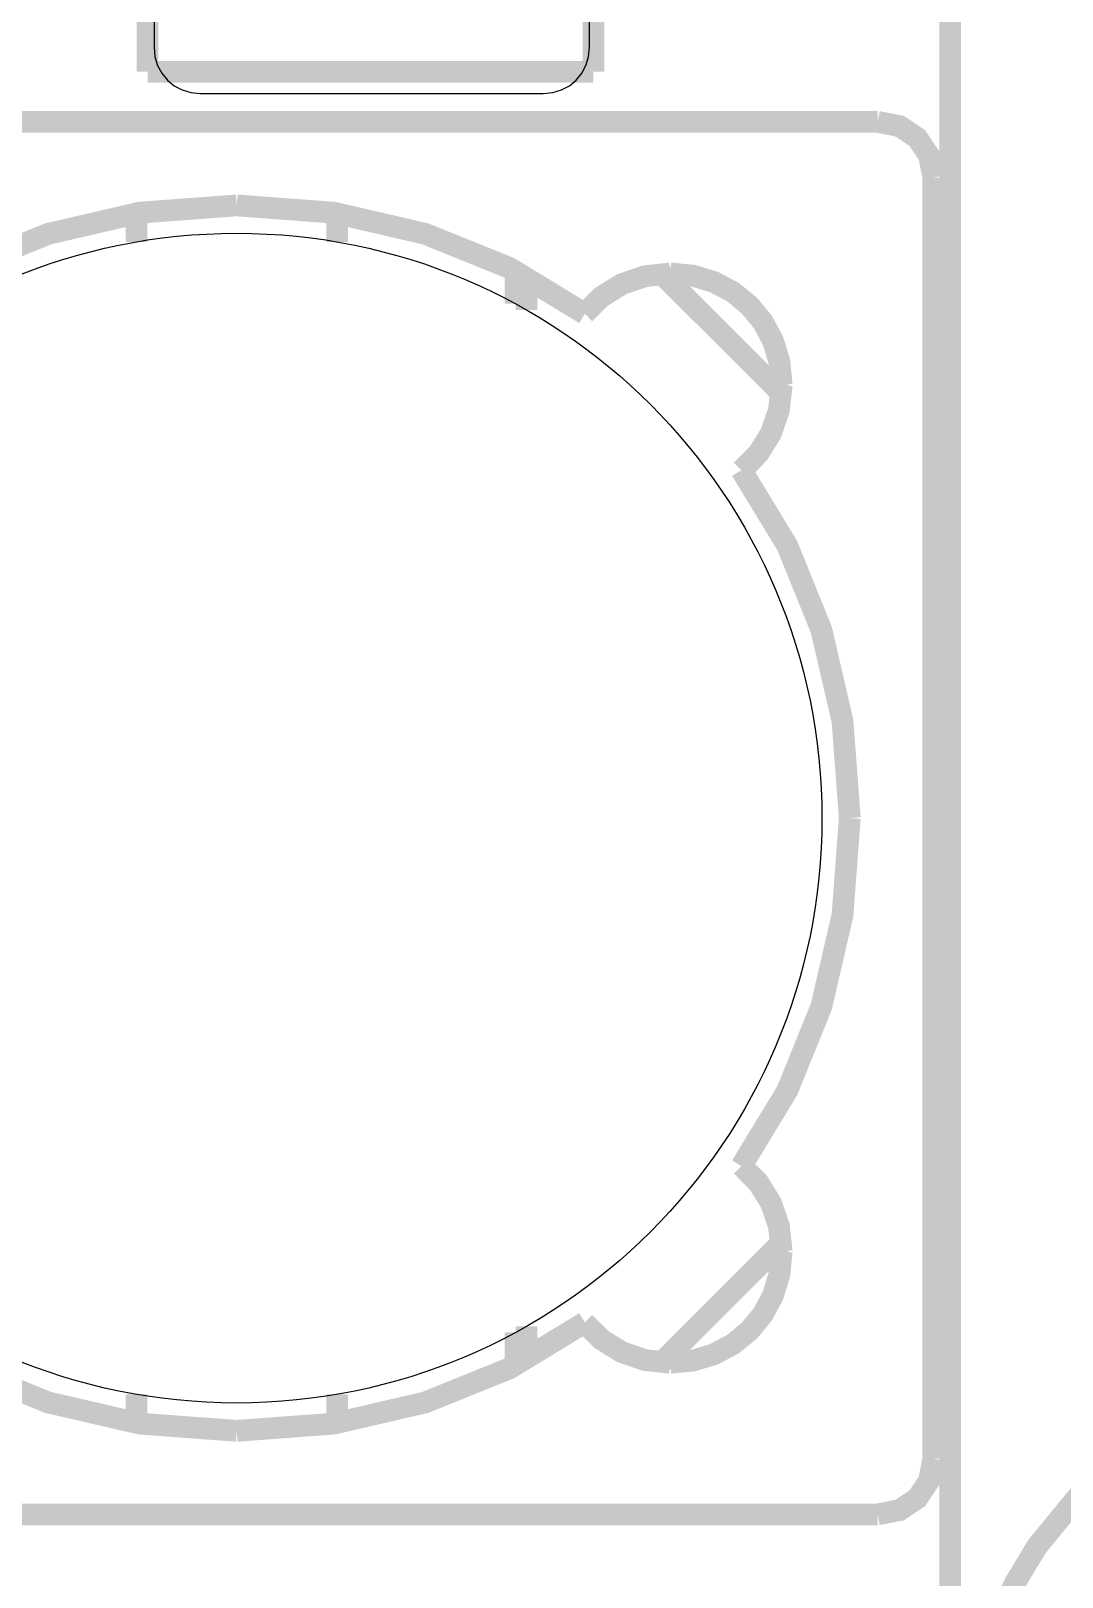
# Model space of a CAD drawing. Header units: inches. Extents: x -2.35 to 2.38, y -1.46 to 1.48.
# Drawn here: x -1.452 to -1.073, y 0.373 to 0.942 of the extents above; entities that cross this region are included whole.
import ezdxf

# ---------------------------------------------------------------- set-up
doc = ezdxf.new("R2010")
doc.units = ezdxf.units.IN
doc.layers.get('0').update_dxf_attribs({"linetype": 'CONTINUOUS'})

msp = doc.modelspace()

# ---------------------------------------------------------------- linework, layer by layer
at = {"const_width": 0.008}
for points in [[(-1.409236, 0.926575), (-1.409236, 1.172244)], [(-1.245457, 0.926575), (-1.245457, 1.172244), (-1.409236, 1.172244)], [(-1.409236, 0.926575), (-1.409236, 1.172244)], [(-1.245457, 0.926575), (-1.245457, 1.172244), (-1.409236, 1.172244)], [(-1.409236, 0.926575), (-1.409236, 1.172244)], [(-1.245457, 0.926575), (-1.245457, 1.172244), (-1.409236, 1.172244)], [(-1.114433, 1.143583), (-1.114433, -0.289488)], [(-1.114433, 1.143583), (-1.114433, -0.289488)], [(-1.114433, 1.143583), (-1.114433, -0.289488)], [(-1.245457, 0.926575), (-1.409236, 0.926575)], [(-1.245457, 0.926575), (-1.409236, 0.926575)], [(-1.245457, 0.926575), (-1.409236, 0.926575)], [(-1.141047, 0.90815), (-1.611913, 0.90815)], [(-1.141047, 0.90815), (-1.611913, 0.90815)], [(-1.141047, 0.90815), (-1.611913, 0.90815)], [(-1.141047, 0.90815), (-1.13299, 0.90657), (-1.126493, 0.902232), (-1.122154, 0.895734), (-1.120575, 0.887677)], [(-1.141047, 0.90815), (-1.13299, 0.90657), (-1.126493, 0.902232), (-1.122154, 0.895734), (-1.120575, 0.887677)], [(-1.141047, 0.90815), (-1.13299, 0.90657), (-1.126493, 0.902232), (-1.122154, 0.895734), (-1.120575, 0.887677)], [(-1.120575, 0.416811), (-1.120575, 0.887677)], [(-1.120575, 0.416811), (-1.120575, 0.887677)], [(-1.120575, 0.416811), (-1.120575, 0.887677)], [(-1.37648, 0.877441), (-1.412135, 0.874771), (-1.445691, 0.867002), (-1.476611, 0.854495), (-1.504357, 0.837612)], [(-1.37648, 0.877441), (-1.412135, 0.874771), (-1.445691, 0.867002), (-1.476611, 0.854495), (-1.504357, 0.837612)], [(-1.37648, 0.877441), (-1.412135, 0.874771), (-1.445691, 0.867002), (-1.476611, 0.854495), (-1.504357, 0.837612)], [(-1.37648, 0.877441), (-1.340826, 0.874771), (-1.30727, 0.867002), (-1.27635, 0.854495), (-1.248604, 0.837612)], [(-1.37648, 0.877441), (-1.340826, 0.874771), (-1.30727, 0.867002), (-1.27635, 0.854495), (-1.248604, 0.837612)], [(-1.37648, 0.877441), (-1.340826, 0.874771), (-1.30727, 0.867002), (-1.27635, 0.854495), (-1.248604, 0.837612)], [(-1.413331, 0.874406), (-1.413331, 0.864023)], [(-1.413331, 0.874406), (-1.413331, 0.864023)], [(-1.413331, 0.874406), (-1.413331, 0.864023)], [(-1.33963, 0.864023), (-1.33963, 0.874406)], [(-1.33963, 0.864023), (-1.33963, 0.874406)], [(-1.33963, 0.864023), (-1.33963, 0.874406)], [(-1.274118, 0.841268), (-1.274118, 0.852832)], [(-1.274118, 0.841268), (-1.274118, 0.852832)], [(-1.274118, 0.841268), (-1.274118, 0.852832)], [(-1.270024, 0.838993), (-1.270024, 0.85069)], [(-1.270024, 0.838993), (-1.270024, 0.85069)], [(-1.270024, 0.838993), (-1.270024, 0.85069)], [(-1.217242, 0.852427), (-1.226542, 0.851413), (-1.235029, 0.848495), (-1.242487, 0.843859), (-1.248699, 0.837691)], [(-1.217242, 0.852427), (-1.226542, 0.851413), (-1.235029, 0.848495), (-1.242487, 0.843859), (-1.248699, 0.837691)], [(-1.217242, 0.852427), (-1.226542, 0.851413), (-1.235029, 0.848495), (-1.242487, 0.843859), (-1.248699, 0.837691)], [(-1.220326, 0.852311), (-1.176413, 0.808398)], [(-1.220326, 0.852311), (-1.176413, 0.808398)], [(-1.220326, 0.852311), (-1.176413, 0.808398)], [(-1.217242, 0.852427), (-1.20887, 0.851613), (-1.201128, 0.849269), (-1.194165, 0.845545), (-1.188132, 0.840591), (-1.183179, 0.834559), (-1.179456, 0.827596), (-1.177111, 0.819854), (-1.176297, 0.811482)], [(-1.217242, 0.852427), (-1.20887, 0.851613), (-1.201128, 0.849269), (-1.194165, 0.845545), (-1.188132, 0.840591), (-1.183179, 0.834559), (-1.179456, 0.827596), (-1.177111, 0.819854), (-1.176297, 0.811482)], [(-1.217242, 0.852427), (-1.20887, 0.851613), (-1.201128, 0.849269), (-1.194165, 0.845545), (-1.188132, 0.840591), (-1.183179, 0.834559), (-1.179456, 0.827596), (-1.177111, 0.819854), (-1.176297, 0.811482)], [(-1.191033, 0.780025), (-1.184865, 0.786237), (-1.180229, 0.793695), (-1.177311, 0.802182), (-1.176297, 0.811482)], [(-1.191033, 0.780025), (-1.184865, 0.786237), (-1.180229, 0.793695), (-1.177311, 0.802182), (-1.176297, 0.811482)], [(-1.191033, 0.780025), (-1.184865, 0.786237), (-1.180229, 0.793695), (-1.177311, 0.802182), (-1.176297, 0.811482)], [(-1.191113, 0.780121), (-1.17423, 0.752375), (-1.161723, 0.721455), (-1.153954, 0.687898), (-1.151283, 0.652244)], [(-1.191113, 0.780121), (-1.17423, 0.752375), (-1.161723, 0.721455), (-1.153954, 0.687898), (-1.151283, 0.652244)], [(-1.191113, 0.780121), (-1.17423, 0.752375), (-1.161723, 0.721455), (-1.153954, 0.687898), (-1.151283, 0.652244)], [(-1.191113, 0.524367), (-1.17423, 0.552113), (-1.161723, 0.583033), (-1.153954, 0.61659), (-1.151283, 0.652244)], [(-1.191113, 0.524367), (-1.17423, 0.552113), (-1.161723, 0.583033), (-1.153954, 0.61659), (-1.151283, 0.652244)], [(-1.191113, 0.524367), (-1.17423, 0.552113), (-1.161723, 0.583033), (-1.153954, 0.61659), (-1.151283, 0.652244)], [(-1.191033, 0.524463), (-1.184865, 0.518251), (-1.180229, 0.510793), (-1.177311, 0.502306), (-1.176297, 0.493006)], [(-1.191033, 0.524463), (-1.184865, 0.518251), (-1.180229, 0.510793), (-1.177311, 0.502306), (-1.176297, 0.493006)], [(-1.191033, 0.524463), (-1.184865, 0.518251), (-1.180229, 0.510793), (-1.177311, 0.502306), (-1.176297, 0.493006)], [(-1.176413, 0.496091), (-1.220326, 0.452178)], [(-1.176413, 0.496091), (-1.220326, 0.452178)], [(-1.176413, 0.496091), (-1.220326, 0.452178)], [(-1.217242, 0.452061), (-1.20887, 0.452876), (-1.201128, 0.45522), (-1.194165, 0.458943), (-1.188132, 0.463897), (-1.183179, 0.46993), (-1.179456, 0.476892), (-1.177111, 0.484634), (-1.176297, 0.493006)], [(-1.217242, 0.452061), (-1.20887, 0.452876), (-1.201128, 0.45522), (-1.194165, 0.458943), (-1.188132, 0.463897), (-1.183179, 0.46993), (-1.179456, 0.476892), (-1.177111, 0.484634), (-1.176297, 0.493006)], [(-1.217242, 0.452061), (-1.20887, 0.452876), (-1.201128, 0.45522), (-1.194165, 0.458943), (-1.188132, 0.463897), (-1.183179, 0.46993), (-1.179456, 0.476892), (-1.177111, 0.484634), (-1.176297, 0.493006)], [(-1.37648, 0.427047), (-1.412135, 0.429717), (-1.445691, 0.437487), (-1.476611, 0.449993), (-1.504357, 0.466876)], [(-1.37648, 0.427047), (-1.412135, 0.429717), (-1.445691, 0.437487), (-1.476611, 0.449993), (-1.504357, 0.466876)], [(-1.37648, 0.427047), (-1.412135, 0.429717), (-1.445691, 0.437487), (-1.476611, 0.449993), (-1.504357, 0.466876)], [(-1.37648, 0.427047), (-1.340826, 0.429717), (-1.30727, 0.437487), (-1.27635, 0.449993), (-1.248604, 0.466876)], [(-1.37648, 0.427047), (-1.340826, 0.429717), (-1.30727, 0.437487), (-1.27635, 0.449993), (-1.248604, 0.466876)], [(-1.37648, 0.427047), (-1.340826, 0.429717), (-1.30727, 0.437487), (-1.27635, 0.449993), (-1.248604, 0.466876)], [(-1.274118, 0.451656), (-1.274118, 0.46322)], [(-1.274118, 0.451656), (-1.274118, 0.46322)], [(-1.274118, 0.451656), (-1.274118, 0.46322)], [(-1.270024, 0.453799), (-1.270024, 0.465496)], [(-1.270024, 0.453799), (-1.270024, 0.465496)], [(-1.270024, 0.453799), (-1.270024, 0.465496)], [(-1.217242, 0.452061), (-1.226542, 0.453075), (-1.235029, 0.455993), (-1.242487, 0.460629), (-1.248699, 0.466797)], [(-1.217242, 0.452061), (-1.226542, 0.453075), (-1.235029, 0.455993), (-1.242487, 0.460629), (-1.248699, 0.466797)], [(-1.217242, 0.452061), (-1.226542, 0.453075), (-1.235029, 0.455993), (-1.242487, 0.460629), (-1.248699, 0.466797)], [(-1.10941, 0.294394), (-1.108602, 0.311022), (-1.106226, 0.327109), (-1.102357, 0.34258), (-1.097066, 0.357363), (-1.090428, 0.371383), (-1.082515, 0.384569), (-1.06316, 0.408144), (-1.039586, 0.427499), (-1.0264, 0.435412), (-1.012379, 0.44205), (-0.997596, 0.447341), (-0.982125, 0.45121), (-0.966038, 0.453585), (-0.94941, 0.454394)], [(-1.10941, 0.294394), (-1.108602, 0.311022), (-1.106226, 0.327109), (-1.102357, 0.34258), (-1.097066, 0.357363), (-1.090428, 0.371383), (-1.082515, 0.384569), (-1.06316, 0.408144), (-1.039586, 0.427499), (-1.0264, 0.435412), (-1.012379, 0.44205), (-0.997596, 0.447341), (-0.982125, 0.45121), (-0.966038, 0.453585), (-0.94941, 0.454394)], [(-1.10941, 0.294394), (-1.108602, 0.311022), (-1.106226, 0.327109), (-1.102357, 0.34258), (-1.097066, 0.357363), (-1.090428, 0.371383), (-1.082515, 0.384569), (-1.06316, 0.408144), (-1.039586, 0.427499), (-1.0264, 0.435412), (-1.012379, 0.44205), (-0.997596, 0.447341), (-0.982125, 0.45121), (-0.966038, 0.453585), (-0.94941, 0.454394)], [(-1.413331, 0.440466), (-1.413331, 0.430083)], [(-1.413331, 0.440466), (-1.413331, 0.430083)], [(-1.413331, 0.440466), (-1.413331, 0.430083)], [(-1.33963, 0.430083), (-1.33963, 0.440466)], [(-1.33963, 0.430083), (-1.33963, 0.440466)], [(-1.33963, 0.430083), (-1.33963, 0.440466)], [(-1.141047, 0.396339), (-1.13299, 0.397918), (-1.126493, 0.402256), (-1.122154, 0.408754), (-1.120575, 0.416811)], [(-1.141047, 0.396339), (-1.13299, 0.397918), (-1.126493, 0.402256), (-1.122154, 0.408754), (-1.120575, 0.416811)], [(-1.141047, 0.396339), (-1.13299, 0.397918), (-1.126493, 0.402256), (-1.122154, 0.408754), (-1.120575, 0.416811)], [(-1.611913, 0.396339), (-1.141047, 0.396339)], [(-1.611913, 0.396339), (-1.141047, 0.396339)], [(-1.611913, 0.396339), (-1.141047, 0.396339)]]:
    msp.add_lwpolyline(points, dxfattribs=at)
msp.add_lwpolyline([(-1.406874, 1.151583), (-1.406874, 0.935583), (-1.406536, 0.932107), (-1.405563, 0.928893), (-1.404017, 0.926002), (-1.40196, 0.923497), (-1.399455, 0.92144), (-1.396564, 0.919894), (-1.39335, 0.918921), (-1.389874, 0.918583), (-1.263874, 0.918583), (-1.260398, 0.918921), (-1.257184, 0.919894), (-1.254293, 0.92144), (-1.251788, 0.923497), (-1.249731, 0.926002), (-1.248185, 0.928893), (-1.247212, 0.932107), (-1.246874, 0.935583), (-1.246874, 0.935583), (-1.246874, 1.151583)])
msp.add_circle((-1.37648, 0.652244), 0.214961)
msp.add_circle((-1.37648, 0.652244), 0.214961)
msp.add_circle((-1.37648, 0.652244), 0.214961)

doc.saveas('drawing.dxf')
